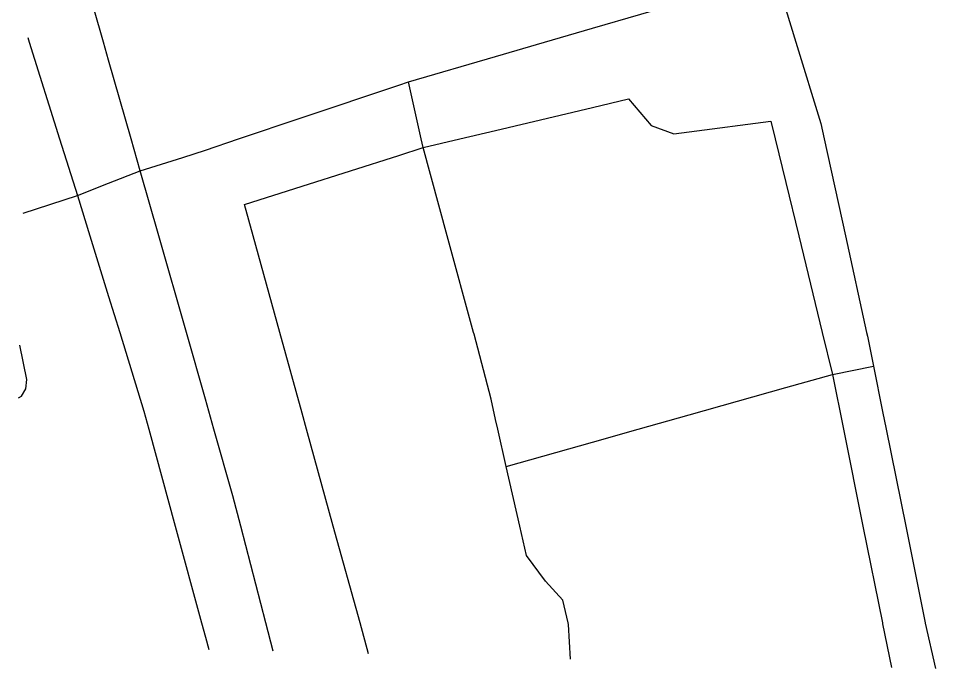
# Model space of a CAD drawing. Header units: millimetres. Extents: x 2 to 912, y 3 to 922.
# Drawn here: x 2 to 286.4, y 15.8 to 217.4 of the extents above; entities that cross this region are included whole.
import ezdxf

# ---------------------------------------------------------------- set-up
doc = ezdxf.new("R2010")
doc.units = ezdxf.units.MM

msp = doc.modelspace()

# ---------------------------------------------------------------- linework, layer by layer
at = {"layer": 'major_roads'}
for points in [[(80.9711, 21.1865, 2.6405), (78.7003, 30, 2.7061), (70.9708, 60, 2.8684), (68.5621, 69.3488, 2.9325), (62.6658, 90, 3.0826), (60, 99.3369, 3.2396), (54.1003, 120, 3.5501), (45.5348, 150, 3.988), (39.7911, 170.1168, 4.3031), (36.9696, 180, 4.4516), (30, 204.4128, 4.7212), (28.4049, 210, 4.7728), (19.8402, 240, 5.0099), (11.2755, 270, 5.3435), (6.8864, 285.3742, 5.5985)], [(3.5138, 157.0295, 4.2058), (20.3049, 162.4626, 4.25), (30, 166.2709, 4.2961), (39.7911, 170.1168, 4.3031), (53.0405, 174.2053, 4.305), (60, 176.5389, 4.312), (70.3219, 180, 4.2376), (90, 186.5984, 4.0748), (120, 196.6579, 3.8274), (123.0316, 197.6744, 3.8284), (150, 205.5568, 3.8146), (165.2016, 210, 3.9502), (180, 214.3253, 4.1041), (210, 223.0938, 4.3568)], [(4.9433, 211.4283, 4.7215), (5.3914, 210, 4.7132), (14.803, 180, 4.4469), (20.3049, 162.4626, 4.25), (24.1582, 150, 4.0937), (30, 131.1057, 3.905), (33.4337, 120, 3.7657), (40.9591, 95.6606, 3.4917), (42.4956, 90, 3.4205), (50.6386, 60, 3.2124), (58.7816, 30, 3.021), (60, 25.5111, 2.9775), (61.0319, 21.7096, 2.9423)]]:
    msp.add_polyline3d(points, dxfattribs=at)
at = {"layer": 'minor_roads'}
for points in [[(236.7, 230.8978, 4.2614), (240, 220.149, 4.2936), (243.1159, 210, 4.3298), (250.8516, 184.8032, 4.5173), (251.9035, 180, 4.5596), (258.4732, 150, 4.8618), (265.043, 120, 5.0732), (265.3044, 118.8063, 5.0754), (267.1617, 109.6055, 5.0928), (270, 95.5312, 5.1244), (271.1154, 90, 5.1314), (277.1654, 60, 5.0422), (283.2153, 30, 4.8632), (283.233, 29.9126, 4.8627), (286.4454, 15.7962, 4.779)], [(173.2667, 18.7653, 2.6199), (172.6437, 29.4769, 2.6863), (172.5152, 30, 2.6878), (170.7985, 36.9846, 2.7187), (165.5046, 42.8902, 2.6665), (159.5785, 50.8492, 2.6048), (157.5004, 60, 2.6204), (153.3123, 78.442, 2.7003), (150.6887, 90, 2.7433), (150, 93.0341, 2.7622), (148.5803, 99.2886, 2.8225), (143.3135, 119.4423, 3.0043), (143.1609, 120, 3.0092), (134.9523, 150, 3.3242), (127.485, 177.2909, 3.5927), (126.8931, 180, 3.6246), (123.0316, 197.6744, 3.8284)], [(110.6166, 20.4088, 2.3046), (107.964, 30, 2.3497), (99.6671, 60, 2.4582), (91.3701, 90, 2.617), (90, 94.9541, 2.6924), (83.0732, 120, 3.1353), (74.7762, 150, 3.7534), (72.1123, 159.632, 3.9199), (90, 165.3366, 3.8016), (120, 174.9038, 3.5762), (127.485, 177.2909, 3.5927), (138.8718, 180, 3.5926), (150, 182.6476, 3.589), (180, 189.7852, 3.9051), (191.244, 192.4603, 4.0493), (198.1855, 184.1305, 4.0991), (205.2706, 181.5728, 4.1839), (210, 182.1937, 4.2471), (235.3796, 185.5257, 4.466), (236.7215, 180, 4.5097), (240, 166.4992, 4.6407), (244.0067, 150, 4.7828), (251.2919, 120, 5.0033), (254.4442, 107.0189, 5.0177)], [(2.0083, 99.7386, 3.9936), (3.0331, 100.2192, 3.9826), (4.3296, 102.5569, 3.9706), (4.5994, 105.4517, 3.9705), (2.4381, 116.0951, 3.9978)], [(254.4442, 107.0189, 5.0177), (267.1617, 109.6055, 5.0928)], [(153.3123, 78.442, 2.7003), (180, 85.9832, 3.4323), (194.2153, 90, 3.883), (210, 94.4603, 4.3504), (240, 102.9374, 4.9249), (254.4442, 107.0189, 5.0177)], [(254.4442, 107.0189, 5.0177), (257.8686, 90, 5.0408), (263.905, 60, 4.9687), (269.9414, 30, 4.8361), (270, 29.7086, 4.8348), (272.7269, 16.1561, 4.741)]]:
    msp.add_polyline3d(points, dxfattribs=at)

doc.saveas('drawing.dxf')
